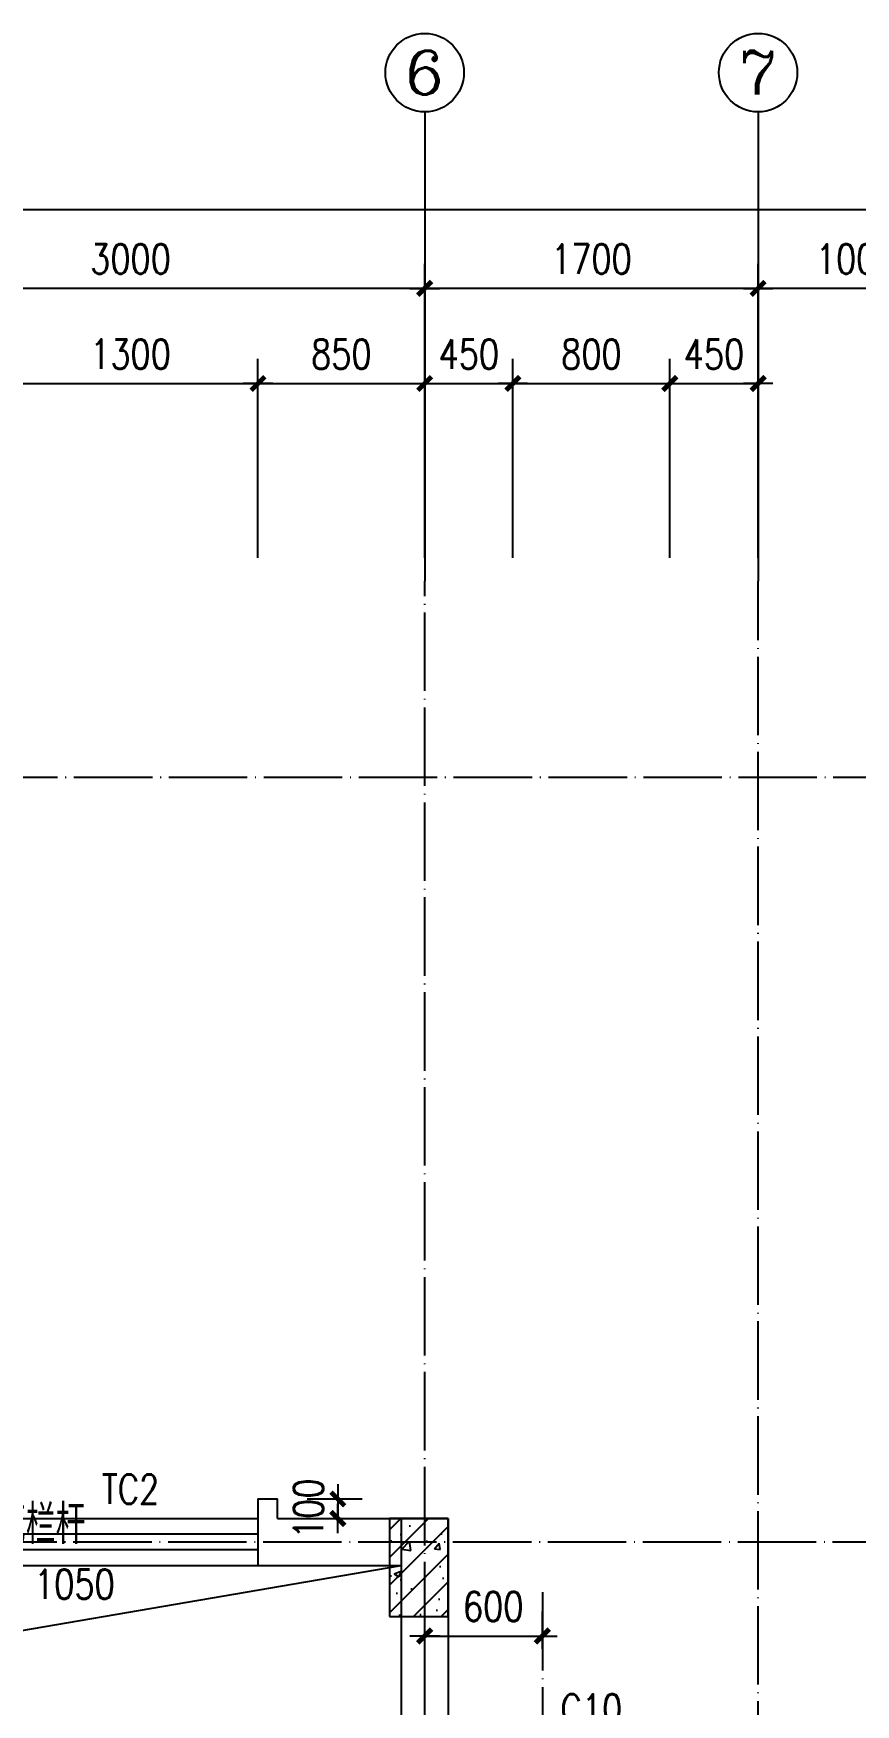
# Model space of a CAD drawing. Extents: x 12400 to 217743, y 90685 to 209848.
# Drawn here: x 124603 to 128795, y 120044 to 128565 of the extents above; entities that cross this region are included whole.
import ezdxf
from ezdxf.enums import TextEntityAlignment as Align

# ---------------------------------------------------------------- set-up
doc = ezdxf.new("R2010")
doc.units = 0
doc.header["$LTSCALE"] = 200
doc.linetypes.add('DOTE', pattern=[2.42, 2, -0.2, 0.02, -0.2])
doc.layers.get('0').update_dxf_attribs({"linetype": 'CONTINUOUS'})
doc.layers.get('DEFPOINTS').update_dxf_attribs({"linetype": 'CONTINUOUS'})
for name, color, linetype in [('AXIS', 3, 'CONTINUOUS'), ('AXIS_TEXT', 7, 'CONTINUOUS'), ('COLUMN', 4, 'CONTINUOUS'), ('DOTE', 1, 'DOTE'), ('HATCH', 8, 'CONTINUOUS'), ('PUB_DIM', 3, 'CONTINUOUS'), ('TEXT', 7, 'CONTINUOUS'), ('WALL', 4, 'CONTINUOUS'), ('WINDOW', 2, 'CONTINUOUS')]:
    doc.layers.add(name, color=color, linetype=linetype)
doc.styles.add('_HZPMK', font='romans.shx', dxfattribs={"width": 0.8, "bigfont": 'HZPMK.shx'})
doc.styles.add('_SIMPLEX', font='SIMPLEX.shx', dxfattribs={"width": 0.8, "bigfont": 'hztxt.shx'})
doc.styles.add('COMPLEX', font='COMPLEX')
doc.styles.add('DIM_FONT', font='SIMPLEX', dxfattribs={"width": 0.8})
doc.styles.add('SIMPLEX', font='SIMPLEX.SHX')
doc.dimstyles.new('DIMN50', dxfattribs={"dimscale": 0.5, "dimtxt": 300, "dimasz": 1, "dimexe": 250, "dimexo": 300, "dimgap": 150, "dimtad": 1, "dimdec": 0, "dimzin": 0, "dimdsep": 46, "dimtxsty": 'DIM_FONT', "dimblk": '_DIMX', "dimblk1": 'DOTSMALL', "dimblk2": 'DOTSMALL', "dimcen": 2.5, "dimclrt": 7, "dimadec": 0, "dimazin": 0, "dimtfac": 1, "dimtdec": 0, "dimtix": 1, "dimtmove": 2, "dimatfit": 3, "dimldrblk": '_DIMX', "dimfxl": 0, "dimtolj": 1, "dimtzin": 0, "dimarcsym": 0})

# ---------------------------------------------------------------- blocks, each defined once
blk = doc.blocks.new('_AXISO')
blk.add_circle((0, 0), 0.5)
at = {"layer": 'AXIS_TEXT', "style": 'COMPLEX', "width": 1.041667}
blk.add_attdef('A', text='', height=0.56, dxfattribs=at).set_placement((-0.25, -0.28), (0.25, -0.28), align=Align.FIT)
blk = doc.blocks.new('_DIMX')
blk.add_line((-150, 0), (150, 0))
at = {"const_width": 50}
blk.add_lwpolyline([(-70, -70), (70, 70)], dxfattribs=at)
blk = doc.blocks.new('*D1419')
at = {"layer": 'AXIS', "color": 0, "lineweight": -2}
for p, q in [((128297.8, 125922.9), (128297.8, 127390.1)), ((129297.8, 125922.9), (129297.8, 127390.1)), ((129297.3, 127265.1), (128298.3, 127265.1))]:
    blk.add_line(p, q, dxfattribs=at)
at = {"layer": 'DEFPOINTS', "color": 0}
for p in [(128297.8, 127265.1), (128297.8, 125772.9), (129297.8, 125772.9)]:
    blk.add_point(p, dxfattribs=at)
at = {"layer": 'AXIS', "color": 0, "lineweight": -2, "xscale": 0.5, "yscale": 0.5, "zscale": 0.5, "rotation": 180}
blk.add_blockref('_DIMX', (128297.8, 127265.1), dxfattribs=at)
at = {"layer": 'AXIS', "color": 0, "lineweight": -2, "xscale": 0.5, "yscale": 0.5, "zscale": 0.5}
blk.add_blockref('_DIMX', (129297.8, 127265.1), dxfattribs=at)
at = {"layer": 'AXIS', "color": 7, "insert": (128797.8, 127415.1), "char_height": 150, "attachment_point": 5, "style": 'DIM_FONT'}
blk.add_mtext('\\A1;1000', dxfattribs=at)
blk = doc.blocks.new('_DOTSMALL')
at = {"color": 0, "linetype": 'ByBlock', "const_width": 0.5}
blk.add_lwpolyline([(-0.0625, 0, 1), (0.0625, 0, 1)], format="xyb", close=True, dxfattribs=at)
blk = doc.blocks.new('*D1420')
at = {"layer": 'AXIS', "color": 0, "lineweight": -2}
for p, q in [((126597.8, 125922.9), (126597.8, 127390.1)), ((128297.8, 125922.9), (128297.8, 127390.1)), ((128297.3, 127265.1), (126598.3, 127265.1))]:
    blk.add_line(p, q, dxfattribs=at)
at = {"layer": 'DEFPOINTS', "color": 0}
for p in [(126597.8, 127265.1), (126597.8, 125772.9), (128297.8, 125772.9)]:
    blk.add_point(p, dxfattribs=at)
at = {"layer": 'AXIS', "color": 0, "lineweight": -2, "xscale": 0.5, "yscale": 0.5, "zscale": 0.5, "rotation": 180}
blk.add_blockref('_DIMX', (126597.8, 127265.1), dxfattribs=at)
at = {"layer": 'AXIS', "color": 0, "lineweight": -2, "xscale": 0.5, "yscale": 0.5, "zscale": 0.5}
blk.add_blockref('_DIMX', (128297.8, 127265.1), dxfattribs=at)
at = {"layer": 'AXIS', "color": 7, "insert": (127447.8, 127415.1), "char_height": 150, "attachment_point": 5, "style": 'DIM_FONT'}
blk.add_mtext('\\A1;1700', dxfattribs=at)
blk = doc.blocks.new('*D1421')
at = {"layer": 'AXIS', "color": 0, "lineweight": -2}
for p, q in [((123597.8, 125922.9), (123597.8, 127390.1)), ((126597.8, 125922.9), (126597.8, 127390.1)), ((126597.3, 127265.1), (123598.3, 127265.1))]:
    blk.add_line(p, q, dxfattribs=at)
at = {"layer": 'DEFPOINTS', "color": 0}
for p in [(123597.8, 127265.1), (123597.8, 125772.9), (126597.8, 125772.9)]:
    blk.add_point(p, dxfattribs=at)
at = {"layer": 'AXIS', "color": 0, "lineweight": -2, "xscale": 0.5, "yscale": 0.5, "zscale": 0.5, "rotation": 180}
blk.add_blockref('_DIMX', (123597.8, 127265.1), dxfattribs=at)
at = {"layer": 'AXIS', "color": 0, "lineweight": -2, "xscale": 0.5, "yscale": 0.5, "zscale": 0.5}
blk.add_blockref('_DIMX', (126597.8, 127265.1), dxfattribs=at)
at = {"layer": 'AXIS', "color": 7, "insert": (125097.8, 127415.1), "char_height": 150, "attachment_point": 5, "style": 'DIM_FONT'}
blk.add_mtext('\\A1;3000', dxfattribs=at)
blk = doc.blocks.new('*D1423')
at = {"layer": 'AXIS', "color": 0, "lineweight": -2}
for p, q in [((117597.8, 125922.9), (117597.8, 127790.1)), ((130497.8, 125922.9), (130497.8, 127790.1)), ((130497.3, 127665.1), (117598.3, 127665.1))]:
    blk.add_line(p, q, dxfattribs=at)
at = {"layer": 'DEFPOINTS', "color": 0}
for p in [(117597.8, 127665.1), (117597.8, 125772.9), (130497.8, 125772.9)]:
    blk.add_point(p, dxfattribs=at)
at = {"layer": 'AXIS', "color": 0, "lineweight": -2, "xscale": 0.5, "yscale": 0.5, "zscale": 0.5, "rotation": 180}
blk.add_blockref('_DIMX', (117597.8, 127665.1), dxfattribs=at)
at = {"layer": 'AXIS', "color": 0, "lineweight": -2, "xscale": 0.5, "yscale": 0.5, "zscale": 0.5}
blk.add_blockref('_DIMX', (130497.8, 127665.1), dxfattribs=at)
at = {"layer": 'AXIS', "color": 7, "insert": (124231.9, 127815.1), "char_height": 150, "attachment_point": 5, "style": 'DIM_FONT'}
blk.add_mtext('\\A1;12900', dxfattribs=at)
blk = doc.blocks.new('_WBLK')
for p, q in [((-0.5, 0.5), (0.5, 0.5)), ((0.5, 0.1667), (-0.5, 0.1667)), ((0.5, -0.1667), (-0.5, -0.1667)), ((-0.5, -0.5), (0.5, -0.5))]:
    blk.add_line(p, q)
at = {"style": 'SIMPLEX', "flags": 9}
blk.add_attdef('A', text='', height=1, dxfattribs=at).set_placement((0, 1.5), align=Align.MIDDLE)
blk = doc.blocks.new('*D1608')
at = {"layer": 'AXIS', "color": 0, "lineweight": -2}
for p, q in [((124447.8, 125892), (124447.8, 126905.2)), ((125747.8, 125892), (125747.8, 126905.2)), ((124448.3, 126780.2), (125747.3, 126780.2))]:
    blk.add_line(p, q, dxfattribs=at)
at = {"layer": 'DEFPOINTS', "color": 0}
for p in [(125747.8, 126780.2), (124447.8, 125742), (125747.8, 125742)]:
    blk.add_point(p, dxfattribs=at)
at = {"layer": 'AXIS', "color": 0, "lineweight": -2, "xscale": 0.5, "yscale": 0.5, "zscale": 0.5, "rotation": 180}
blk.add_blockref('_DIMX', (124447.8, 126780.2), dxfattribs=at)
at = {"layer": 'AXIS', "color": 0, "lineweight": -2, "xscale": 0.5, "yscale": 0.5, "zscale": 0.5}
blk.add_blockref('_DIMX', (125747.8, 126780.2), dxfattribs=at)
at = {"layer": 'AXIS', "color": 7, "insert": (125097.8, 126930.2), "char_height": 150, "attachment_point": 5, "style": 'DIM_FONT'}
blk.add_mtext('\\A1;1300', dxfattribs=at)
blk = doc.blocks.new('*D1609')
at = {"layer": 'AXIS', "color": 0, "lineweight": -2}
for p, q in [((125747.8, 125892), (125747.8, 126905.2)), ((126597.8, 125892), (126597.8, 126905.2)), ((125748.3, 126780.2), (126597.3, 126780.2))]:
    blk.add_line(p, q, dxfattribs=at)
at = {"layer": 'DEFPOINTS', "color": 0}
for p in [(126597.8, 126780.2), (125747.8, 125742), (126597.8, 125742)]:
    blk.add_point(p, dxfattribs=at)
at = {"layer": 'AXIS', "color": 0, "lineweight": -2, "xscale": 0.5, "yscale": 0.5, "zscale": 0.5, "rotation": 180}
blk.add_blockref('_DIMX', (125747.8, 126780.2), dxfattribs=at)
at = {"layer": 'AXIS', "color": 0, "lineweight": -2, "xscale": 0.5, "yscale": 0.5, "zscale": 0.5}
blk.add_blockref('_DIMX', (126597.8, 126780.2), dxfattribs=at)
at = {"layer": 'AXIS', "color": 7, "insert": (126172.8, 126930.2), "char_height": 150, "attachment_point": 5, "style": 'DIM_FONT'}
blk.add_mtext('\\A1;850', dxfattribs=at)
blk = doc.blocks.new('*D1610')
at = {"layer": 'AXIS', "color": 0, "lineweight": -2}
for p, q in [((126597.8, 125892), (126597.8, 126905.2)), ((127047.8, 125892), (127047.8, 126905.2)), ((126597.3, 126780.2), (126596.8, 126780.2)), ((126597.8, 126780.2), (127047.8, 126780.2)), ((127048.3, 126780.2), (127048.8, 126780.2))]:
    blk.add_line(p, q, dxfattribs=at)
at = {"layer": 'DEFPOINTS', "color": 0}
for p in [(127047.8, 126780.2), (126597.8, 125742), (127047.8, 125742)]:
    blk.add_point(p, dxfattribs=at)
at = {"layer": 'AXIS', "color": 0, "lineweight": -2, "xscale": 0.5, "yscale": 0.5, "zscale": 0.5}
blk.add_blockref('_DIMX', (126597.8, 126780.2), dxfattribs=at)
at = {"layer": 'AXIS', "color": 0, "lineweight": -2, "xscale": 0.5, "yscale": 0.5, "zscale": 0.5, "rotation": 180}
blk.add_blockref('_DIMX', (127047.8, 126780.2), dxfattribs=at)
at = {"layer": 'AXIS', "color": 7, "insert": (126822.8, 126930.2), "char_height": 150, "attachment_point": 5, "style": 'DIM_FONT'}
blk.add_mtext('\\A1;450', dxfattribs=at)
blk = doc.blocks.new('*D1611')
at = {"layer": 'AXIS', "color": 0, "lineweight": -2}
for p, q in [((127047.8, 125892), (127047.8, 126905.2)), ((127847.8, 125892), (127847.8, 126905.2)), ((127048.3, 126780.2), (127847.3, 126780.2))]:
    blk.add_line(p, q, dxfattribs=at)
at = {"layer": 'DEFPOINTS', "color": 0}
for p in [(127847.8, 126780.2), (127047.8, 125742), (127847.8, 125742)]:
    blk.add_point(p, dxfattribs=at)
at = {"layer": 'AXIS', "color": 0, "lineweight": -2, "xscale": 0.5, "yscale": 0.5, "zscale": 0.5, "rotation": 180}
blk.add_blockref('_DIMX', (127047.8, 126780.2), dxfattribs=at)
at = {"layer": 'AXIS', "color": 0, "lineweight": -2, "xscale": 0.5, "yscale": 0.5, "zscale": 0.5}
blk.add_blockref('_DIMX', (127847.8, 126780.2), dxfattribs=at)
at = {"layer": 'AXIS', "color": 7, "insert": (127447.8, 126930.2), "char_height": 150, "attachment_point": 5, "style": 'DIM_FONT'}
blk.add_mtext('\\A1;800', dxfattribs=at)
blk = doc.blocks.new('*D1612')
at = {"layer": 'AXIS', "color": 0, "lineweight": -2}
for p, q in [((127847.8, 125892), (127847.8, 126905.2)), ((128297.8, 125892), (128297.8, 126905.2)), ((127847.3, 126780.2), (127846.8, 126780.2)), ((127847.8, 126780.2), (128297.8, 126780.2)), ((128298.3, 126780.2), (128298.8, 126780.2))]:
    blk.add_line(p, q, dxfattribs=at)
at = {"layer": 'DEFPOINTS', "color": 0}
for p in [(128297.8, 126780.2), (127847.8, 125742), (128297.8, 125742)]:
    blk.add_point(p, dxfattribs=at)
at = {"layer": 'AXIS', "color": 0, "lineweight": -2, "xscale": 0.5, "yscale": 0.5, "zscale": 0.5}
blk.add_blockref('_DIMX', (127847.8, 126780.2), dxfattribs=at)
at = {"layer": 'AXIS', "color": 0, "lineweight": -2, "xscale": 0.5, "yscale": 0.5, "zscale": 0.5, "rotation": 180}
blk.add_blockref('_DIMX', (128297.8, 126780.2), dxfattribs=at)
at = {"layer": 'AXIS', "color": 7, "insert": (128072.8, 126930.2), "char_height": 150, "attachment_point": 5, "style": 'DIM_FONT'}
blk.add_mtext('\\A1;450', dxfattribs=at)
blk = doc.blocks.new('*D1824')
at = {"layer": 'DEFPOINTS', "color": 0}
for p in [(127197.8, 120394), (127197.8, 120178.2), (126597.8, 120092.5)]:
    blk.add_point(p, dxfattribs=at)
at = {"layer": 'PUB_DIM', "color": 0, "lineweight": -2}
for p, q in [((126597.8, 120242.5), (126597.8, 120519)), ((127197.8, 120328.2), (127197.8, 120519)), ((126598.3, 120394), (127197.3, 120394))]:
    blk.add_line(p, q, dxfattribs=at)
at = {"layer": 'PUB_DIM', "color": 0, "lineweight": -2, "xscale": 0.5, "yscale": 0.5, "zscale": 0.5, "rotation": 180}
blk.add_blockref('_DIMX', (126597.8, 120394), dxfattribs=at)
at = {"layer": 'PUB_DIM', "color": 0, "lineweight": -2, "xscale": 0.5, "yscale": 0.5, "zscale": 0.5}
blk.add_blockref('_DIMX', (127197.8, 120394), dxfattribs=at)
at = {"layer": 'PUB_DIM', "color": 7, "insert": (126947.2, 120544), "char_height": 150, "attachment_point": 5, "style": 'DIM_FONT'}
blk.add_mtext('\\A1;600', dxfattribs=at)
blk = doc.blocks.new('*D2128')
at = {"layer": 'DEFPOINTS', "color": 0}
for p in [(125847.8, 121092.9), (125847.8, 120992.9), (126154.8, 120992.9)]:
    blk.add_point(p, dxfattribs=at)
at = {"layer": 'PUB_DIM', "color": 0, "lineweight": -2}
for p, q in [((125997.8, 121092.9), (126279.8, 121092.9)), ((126154.8, 121093.4), (126154.8, 121093.9)), ((126154.8, 121092.9), (126154.8, 120992.9)), ((125997.8, 120992.9), (126279.8, 120992.9)), ((126154.8, 120992.4), (126154.8, 120991.9))]:
    blk.add_line(p, q, dxfattribs=at)
at = {"layer": 'PUB_DIM', "color": 0, "lineweight": -2, "xscale": 0.5, "yscale": 0.5, "zscale": 0.5}
for p, rotation in [((126154.8, 121092.9), 270), ((126154.8, 120992.9), 90)]:
    blk.add_blockref('_DIMX', p, dxfattribs=dict(at, rotation=rotation))
at = {"layer": 'PUB_DIM', "color": 7, "insert": (126004.8, 121042.9), "char_height": 150, "attachment_point": 5, "rotation": 90, "style": 'DIM_FONT'}
blk.add_mtext('\\A1;100', dxfattribs=at)

msp = doc.modelspace()

# ---------------------------------------------------------------- hatches: boundary and pattern name
at = {"layer": 'HATCH'}
h = msp.add_hatch(dxfattribs=at)
h.set_pattern_fill('AN31C', color=256, scale=500, style=0)
h.set_pattern_definition([(45, (178485.24, -10986.48), (-70.71068, 70.71068), []), (50, (178485.24, -10986.48), (358.6301, -31.37607), [37.5, -412.5]), (355, (178485.24, -10986.48), (-69.3757, 376.0961), [30, -330]), (100.4514, (178515.12, -10989.1), (289.2547, 344.7198), [31.8701, -350.5711]), (46.1842, (178485.24, -10886.48), (533.6205, -82.7595), [56.25, -618.75]), (96.6356, (178529.7, -10893.37), (467.3314, 487.059), [47.8051, -525.8565]), (351.1842, (178485.24, -10886.5), (467.331, 487.0593), [45, -495]), (21, (178535.24, -10911.48), (298.4535, -201.30945), [37.5, -412.5]), (326, (178535.24, -10911.48), (121.6577, 362.575), [30, -330]), (71.4514, (178560.1, -10928.25), (420.1113, 161.26525), [31.8701, -350.5711]), (37.5, (178485.24, -10986.48), (6.07993, 166.44693), [0, -326, 0, -335, 0, -331.25]), (7.5, (178485.24, -10986.48), (131.53477, 197.20586), [0, -191, 0, -318.5, 0, -126.25]), (327.5, (178373.74, -10986.48), (266.91122, -11.27744), [0, -125, 0, -390, 0, -517.5]), (317.5, (178323.74, -10986.48), (291.5931, 50.0525), [0, -162.5, 0, -259, 0, -367.5])])
h.paths.add_polyline_path([(126418.295, 120492.868), (126718.295, 120492.868), (126718.295, 120992.868), (126418.295, 120992.868)])

# ---------------------------------------------------------------- linework, layer by layer
msp.add_line((124226.669, 120367.659), (126477.795, 120752.868))
at = {"layer": 'AXIS'}
for p, q in [((126597.795, 128165.086), (126597.795, 125772.868)), ((128297.795, 128165.086), (128297.795, 125772.868))]:
    msp.add_line(p, q, dxfattribs=at)
at = {"layer": 'COLUMN'}
for p, q in [((126718.295, 120992.868), (126418.295, 120992.868)), ((126418.295, 120992.868), (126418.295, 120492.868)), ((126718.295, 120492.868), (126718.295, 120992.868)), ((126418.295, 120492.868), (126718.295, 120492.868))]:
    msp.add_line(p, q, dxfattribs=at)
at = {"layer": 'DOTE'}
for p, q in [((126597.795, 118920.343), (126597.795, 125772.868)), ((128297.795, 107078.685), (128297.795, 125772.868)), ((116581.355, 124772.868), (131497.795, 124772.868)), ((131497.795, 120872.868), (116581.355, 120872.868)), ((127197.795, 120617.959), (127197.795, 117489.96))]:
    msp.add_line(p, q, dxfattribs=at)
at = {"layer": 'WALL'}
for p, q in [((125747.795, 121092.868), (125747.795, 120752.868)), ((125747.795, 121092.868), (125847.795, 121092.868)), ((125847.795, 120992.868), (125847.795, 121092.868)), ((125847.795, 120992.868), (126717.795, 120992.868)), ((126477.795, 120992.868), (126477.795, 119552.868)), ((126717.795, 120992.868), (126717.795, 119892.868)), ((125747.795, 120752.868), (126477.795, 120752.868))]:
    msp.add_line(p, q, dxfattribs=at)

# ---------------------------------------------------------------- block references
at = {"layer": 'AXIS'}
ref = msp.add_blockref('_AXISO', (126597.795, 128365.086), dxfattribs=dict(at, xscale=400, yscale=400, zscale=400))
ref.add_attrib('A', '6', dxfattribs={"layer": 'AXIS_TEXT', "height": 224, "style": 'COMPLEX', "width": 1.339286}).set_placement((126497.795, 128253.086), (126697.795, 128253.086), align=Align.FIT)
ref = msp.add_blockref('_AXISO', (128297.795, 128365.086), dxfattribs=dict(at, xscale=400, yscale=400, zscale=400))
ref.add_attrib('A', '7', dxfattribs={"layer": 'AXIS_TEXT', "height": 224, "style": 'COMPLEX', "width": 1.339286}).set_placement((128197.795, 128253.086), (128397.795, 128253.086), align=Align.FIT)
at = {"layer": 'WINDOW'}
ref = msp.add_blockref('_WBLK', (125097.795, 120872.868), dxfattribs=dict(at, xscale=1300, yscale=239.9999999999999, zscale=1300))
ref.add_attrib('A', 'TC2', dxfattribs={"layer": '0', "height": 150, "style": '_SIMPLEX', "width": 0.8, "flags": 8}).set_placement((125097.795, 121142.868), align=Align.MIDDLE)
ref = msp.add_blockref('_WBLK', (127447.795, 119672.868), dxfattribs=dict(at, xscale=-800, yscale=239.9999999999927, zscale=800, rotation=2.478017790963349e-12))
ref.add_attrib('A', 'C10', dxfattribs={"layer": '0', "height": 150, "style": '_SIMPLEX', "width": 0.8, "flags": 8}).set_placement((127447.795, 120022.482), align=Align.MIDDLE)

# ---------------------------------------------------------------- texts
at = {"layer": 'TEXT', "attachment_point": 6, "style": '_HZPMK'}
for s, insert, char_height in [('铁花栏杆', (124868.185, 120963.257), 200.0892), ('1050', (125017.348, 120658.042), 150)]:
    msp.add_mtext(s, dxfattribs=dict(at, insert=insert, char_height=char_height))

# ---------------------------------------------------------------- dimensions: what is measured, and where the dimension line sits
at = {"layer": 'AXIS'}
dim = msp.add_linear_dim(base=(117597.795, 127665.086), p1=(130497.795, 125772.868), p2=(117597.795, 125772.868), angle=180, dimstyle='DIMN50', dxfattribs=at)
dim.commit()
dim.dimension.update_dxf_attribs({"geometry": '*D1423', "text_midpoint": (124231.9, 127815.086), "dimtype": 161})
for base, p1, p2, picture, middle in [((123597.795, 127265.086), (126597.795, 125772.868), (123597.795, 125772.868), '*D1421', (125097.795, 127415.086)), ((126597.795, 127265.086), (128297.795, 125772.868), (126597.795, 125772.868), '*D1420', (127447.795, 127415.086)), ((128297.795, 127265.086), (129297.795, 125772.868), (128297.795, 125772.868), '*D1419', (128797.795, 127415.086))]:
    dim = msp.add_linear_dim(base=base, p1=p1, p2=p2, dimstyle='DIMN50', dxfattribs=at)
    dim.commit()
    dim.dimension.update_dxf_attribs({"geometry": picture, "text_midpoint": middle})
for p1, p2, picture, middle in [((124447.77, 125742.032), (125747.77, 125742.032), '*D1608', (125097.77, 126930.174)), ((125747.77, 125742.032), (126597.77, 125742.032), '*D1609', (126172.77, 126930.174)), ((126597.77, 125742.032), (127047.77, 125742.032), '*D1610', (126822.77, 126930.174)), ((127047.77, 125742.032), (127847.77, 125742.032), '*D1611', (127447.77, 126930.174)), ((127847.77, 125742.032), (128297.77, 125742.032), '*D1612', (128072.77, 126930.174))]:
    dim = msp.add_aligned_dim(p1=p1, p2=p2, distance=1038.142, dimstyle='DIMN50', dxfattribs=at)
    dim.commit()
    dim.dimension.update_dxf_attribs({"geometry": picture, "text_midpoint": middle})
at = {"layer": 'PUB_DIM'}
dim = msp.add_linear_dim(base=(126154.835, 120992.868), p1=(125847.795, 121092.868), p2=(125847.795, 120992.868), angle=90, dimstyle='DIMN50', dxfattribs=at)
dim.commit()
dim.dimension.update_dxf_attribs({"geometry": '*D2128', "text_midpoint": (126004.835, 121042.868)})
dim = msp.add_linear_dim(base=(127197.795, 120393.991), p1=(126597.795, 120092.498), p2=(127197.795, 120178.216), dimstyle='DIMN50', dxfattribs=at)
dim.commit()
dim.dimension.update_dxf_attribs({"geometry": '*D1824', "text_midpoint": (126947.243, 120543.991), "dimtype": 160})

doc.saveas('drawing.dxf')
